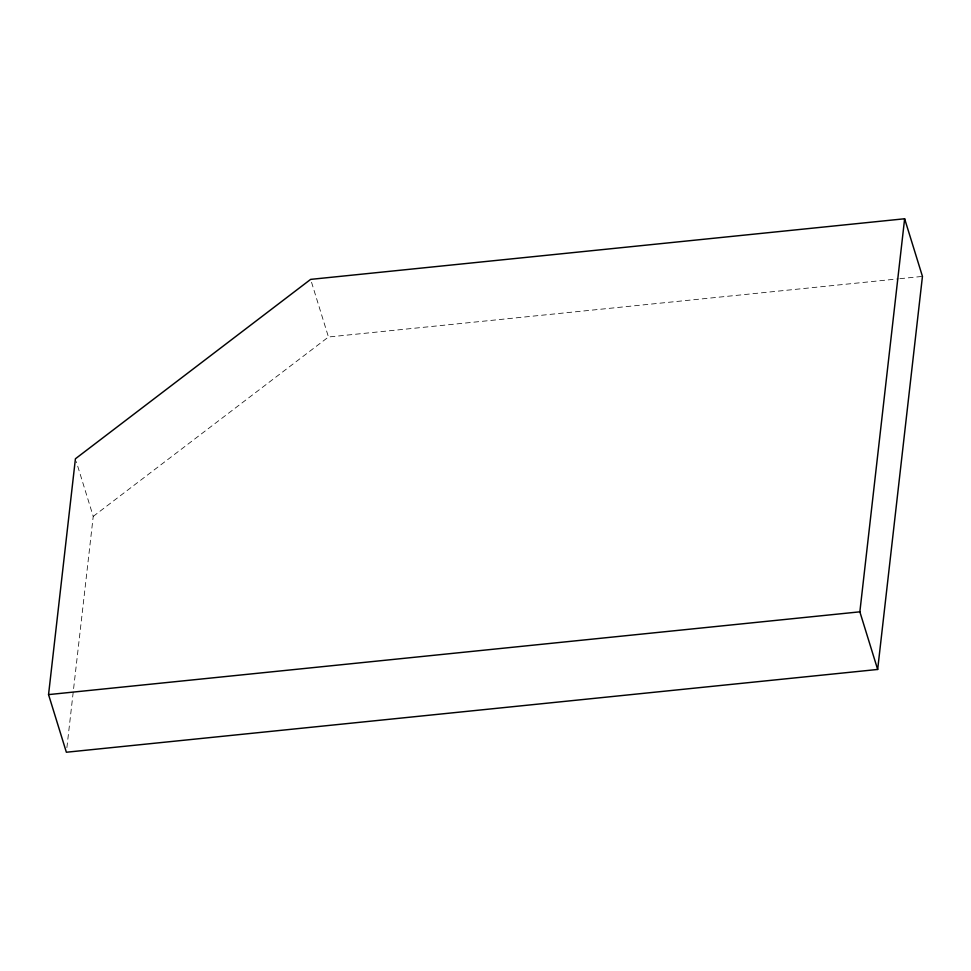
<?xml version="1.0" encoding="UTF-8"?>
<svg xmlns="http://www.w3.org/2000/svg" width="971" height="971" viewBox="0 0 971 971"><rect width="100%" height="100%" fill="white"/><g stroke="black" fill="none" stroke-linecap="round" stroke-linejoin="round"><path stroke-width="0.73" stroke-dasharray="4.86 3.64" d="M66.878 747.719L93.228 516.39L76.308 461.65M93.228 516.39L328.465 336.998L898.333 278.859M899.838 278.701L922.45 276.395M311.533 282.258L328.465 336.998"/><path stroke-width="1.46" d="M48.55 694.605L75.422 458.773L310.647 279.381L904.632 218.766L922.45 276.395L877.663 669.456L66.368 752.234L48.55 694.605L859.857 611.827L904.632 218.766M859.857 611.827L877.663 669.456"/></g></svg>
